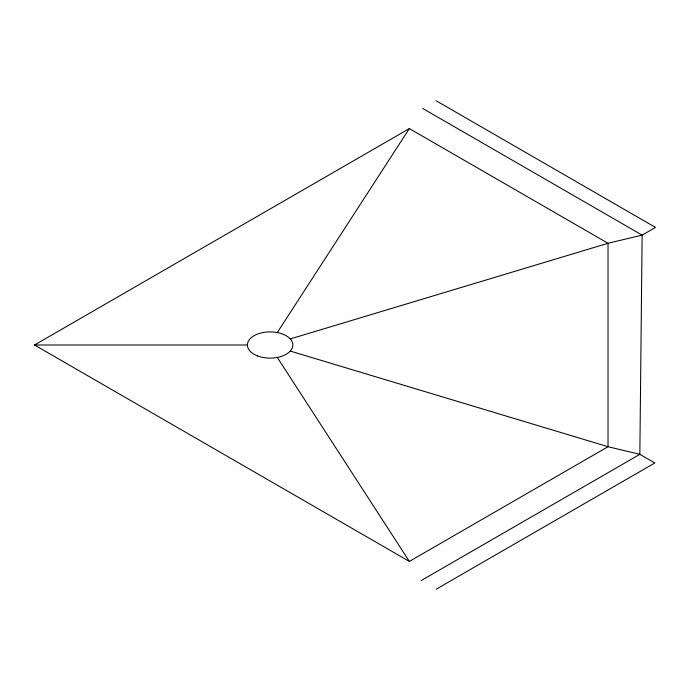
<?xml version="1.0" encoding="UTF-8"?>
<svg xmlns="http://www.w3.org/2000/svg" width="690" height="690" viewBox="0 0 690 690"><rect width="100%" height="100%" fill="white"/><g stroke="black" fill="none" stroke-linecap="round" stroke-linejoin="round"><path stroke-width="1.03" d="M277.302 332.554L409.351 128.582L608.028 243.285L642.131 235.126L655.5 227.407L436.123 100.757M436.123 589.243L654.827 462.973L639.846 454.322L608.028 446.715L409.351 561.418L34.5 345L409.351 128.582M421.142 580.592L639.846 454.322L642.131 235.126L422.763 108.477M290.266 338.937L608.028 243.285L608.028 446.715L290.266 351.063M34.5 345L247.399 345M277.302 357.446L409.351 561.418M257.387 355.859A22.718 13.119 0 0 0 292.784 345.932A22.718 13.119 0 0 0 260.19 333.201A22.718 13.119 0 0 0 257.387 355.859"/></g></svg>
